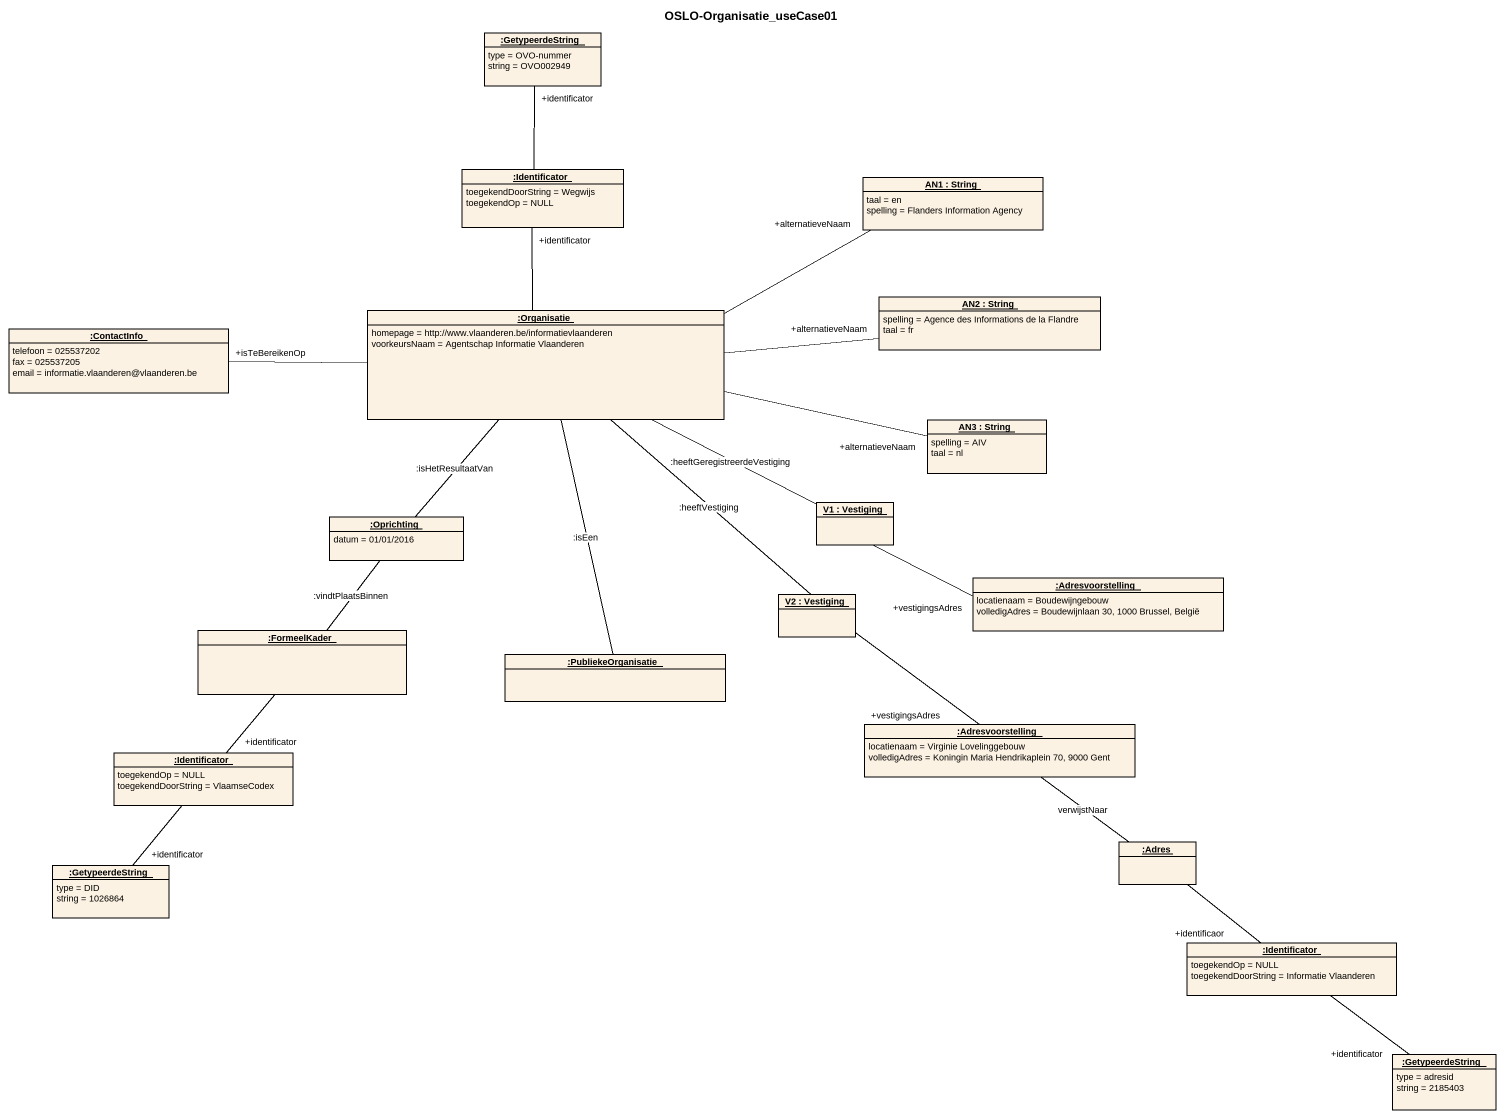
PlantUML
@startuml
title OSLO-Organisatie_useCase01
hide circle
hide empty members
object ":GetypeerdeString" as GetypeerdeString {
  type = OVO-nummer
  string = OVO002949
}
object ":Identificator" as Identificator {
  toegekendDoorString = Wegwijs
  toegekendOp = NULL
}
object "AN1 : String" as AN1 {
  taal = en
  spelling = Flanders Information Agency
}
object ":Organisatie" as Organisatie {
  homepage = http://www.vlaanderen.be/informatievlaanderen
  voorkeursNaam = Agentschap Informatie Vlaanderen
}
object "AN2 : String" as AN2 {
  spelling = Agence des Informations de la Flandre
  taal = fr
}
object ":ContactInfo" as ContactInfo {
  telefoon = 025537202
  fax = 025537205
  email = informatie.vlaanderen@vlaanderen.be
}
object "AN3 : String" as AN3 {
  spelling = AIV
  taal = nl
}
object "V1 : Vestiging" as V1
object ":Oprichting" as Oprichting {
  datum = 01/01/2016
}
object ":Adresvoorstelling" as Adresvoorstelling {
  locatienaam = Boudewijngebouw
  volledigAdres = Boudewijnlaan 30, 1000 Brussel, België
}
object "V2 : Vestiging" as V2
object ":FormeelKader" as FormeelKader
object ":PubliekeOrganisatie" as PubliekeOrganisatie
object ":Adresvoorstelling" as Adresvoorstelling_2 {
  locatienaam = Virginie Lovelinggebouw
  volledigAdres = Koningin Maria Hendrikaplein 70, 9000 Gent
}
object ":Identificator" as Identificator_2 {
  toegekendOp = NULL
  toegekendDoorString = VlaamseCodex
}
object ":Adres" as Adres
object ":GetypeerdeString" as GetypeerdeString_2 {
  type = DID
  string = 1026864
}
object ":Identificator" as Identificator_3 {
  toegekendOp = NULL
  toegekendDoorString = Informatie Vlaanderen
}
object ":GetypeerdeString" as GetypeerdeString_3 {
  type = adresid
  string = 2185403
}
Identificator -up- "+identificator" GetypeerdeString
Organisatie -up- "+identificator" Identificator
Organisatie -right- "+alternatieveNaam" AN1
Organisatie -right- "+alternatieveNaam" AN2
Organisatie -left- "+isTeBereikenOp" ContactInfo
Organisatie -right- "+alternatieveNaam" AN3
Organisatie -right- V1 : :heeftGeregistreerdeVestiging
Organisatie -- Oprichting : :isHetResultaatVan
Organisatie -- V2 : :heeftVestiging
Organisatie -- PubliekeOrganisatie : :isEen
V1 -right- "+vestigingsAdres" Adresvoorstelling
Oprichting -- FormeelKader : :vindtPlaatsBinnen
V2 -- "+vestigingsAdres" Adresvoorstelling_2
FormeelKader -- "+identificator" Identificator_2
Adresvoorstelling_2 -- Adres : verwijstNaar
Identificator_2 -- "+identificator" GetypeerdeString_2
Adres -- "+identificaor" Identificator_3
Identificator_3 -- "+identificator" GetypeerdeString_3
@enduml
